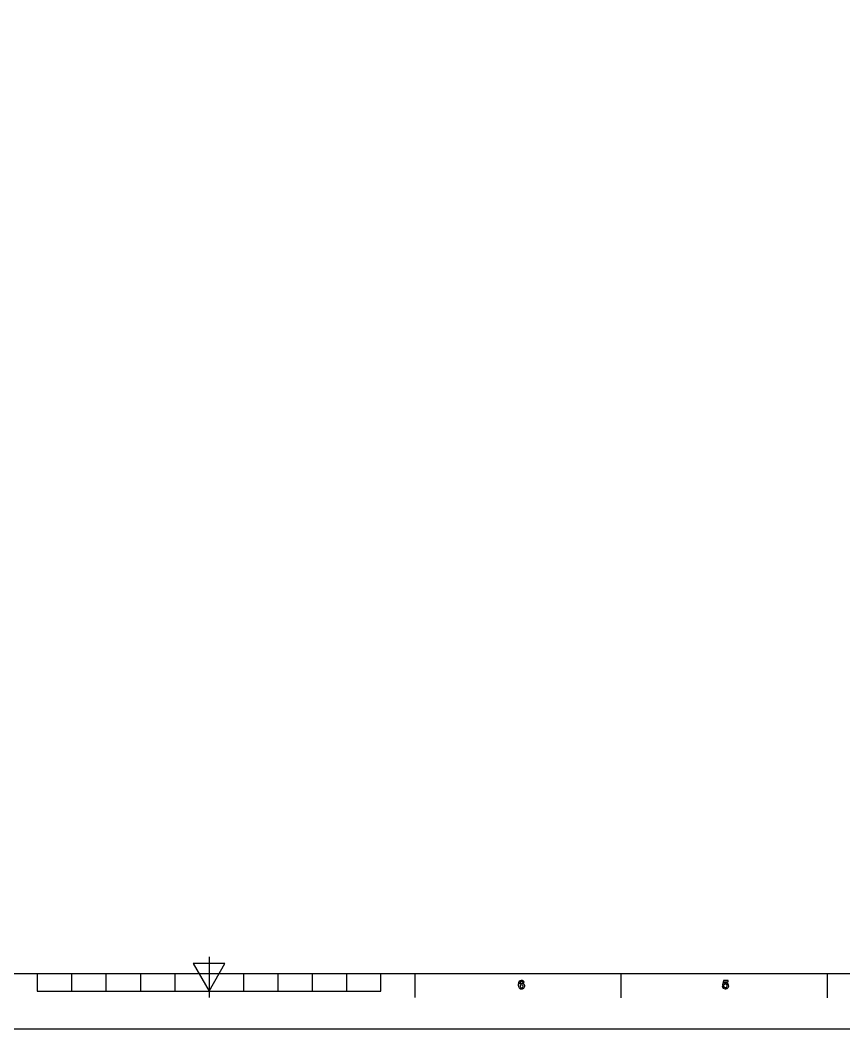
# Model space of a CAD drawing. Header units: millimetres. Extents: x 0 to 841, y 0 to 591.
# Drawn here: x 363.1 to 602.8, y 0 to 293.7 of the extents above; entities that cross this region are included whole.
import ezdxf

# ---------------------------------------------------------------- set-up
doc = ezdxf.new("R2010")
doc.units = ezdxf.units.MM
doc.header["$LTSCALE"] = 100
doc.header["$MEASUREMENT"] = 0
doc.layers.get('0').update_dxf_attribs({"linetype": 'CONTINUOUS'})

msp = doc.modelspace()

# ---------------------------------------------------------------- linework, layer by layer
at = {"color": 3}
msp.add_line((418.1, 21), (418.1, 9.15), dxfattribs=at)
at = {"color": 7, "linetype": 'Continuous'}
for p, q in [((413.5, 19), (418.1, 11)), ((422.7, 19), (413.5, 19)), ((418.1, 11), (422.7, 19)), ((368.1, 16), (368.1, 11)), ((378.1, 16), (378.1, 11)), ((388.1, 16), (388.1, 11)), ((398.1, 16), (398.1, 11)), ((408.1, 16), (408.1, 11)), ((428.1, 16), (428.1, 11)), ((438.1, 16), (438.1, 11)), ((448.1, 16), (448.1, 11)), ((458.11, 16), (458.11, 11)), ((468.11, 11), (468.11, 16)), ((368.1, 11), (468.11, 11))]:
    msp.add_line(p, q, dxfattribs=at)
at = {"color": 8, "linetype": 'Continuous'}
for p, q in [((478.11, 9.15), (478.11, 16)), ((538.08, 9), (538.08, 16)), ((598.06, 9), (598.06, 16)), ((509.07, 14.1), (508.97, 14.1)), ((509.45, 13.5), (509.84, 13.5)), ((567.93, 12.41), (567.48, 12.41)), ((567.8, 14.11), (567.57, 12.81)), ((567.57, 12.81), (568.02, 12.81)), ((569.22, 14.11), (567.8, 14.11)), ((568.06, 13.22), (568.15, 13.71)), ((568.15, 13.71), (569.22, 13.71)), ((569.22, 13.71), (569.22, 14.11)), ((509.02, 11.6), (509.12, 11.6)), ((568.32, 11.66), (568.52, 11.66))]:
    msp.add_line(p, q, dxfattribs=at)
at = {"color": 253, "linetype": 'Continuous'}
msp.add_lwpolyline([(841, 591.3), (0, 591.3), (0, 0), (841, 0)], close=True, dxfattribs=at)
at = {"color": 3, "linetype": 'Continuous'}
msp.add_lwpolyline([(818.85, 572.65), (28.7, 572.65), (28.7, 16.15), (818.85, 16.15)], close=True, dxfattribs=at)
msp.add_lwpolyline([(383.77, 16.15), (738.85, 16.15), (738.85, 200.15)])
at = {"color": 8, "linetype": 'Continuous'}
for centre, major_axis, start_param, end_param in [((509.97, 12.85), (-1.34, 1.34), 0.436267, 1.02427), ((509.37, 12.71), (0.906, 0.906), 2.594979, 2.984604), ((509.09, 13.21), (0.676, 0.676), 1.706186, 2.043133), ((508.97, 13.3), (0.565, 0.565), 0.785377, 1.706141), ((509.02, 12.45), (0.601, 0.601), 2.984649, 3.926984), ((510.04, 13.08), (-1.05, 1.05), 0.595693, 0.860587), ((509.17, 12.38), (0.597, 0.597), 6.050455, 7.869994), ((509.17, 13.26), (0.424, 0.424), 1.743126, 2.194342), ((509.07, 12.4), (0.318, 0.318), 5.497787, 11.780972), ((508.97, 13.4), (0.247, 0.247), 1.122274, 1.742773), ((509.04, 13.19), (0.408, 0.408), 0.804607, 1.122579), ((509.04, 13.19), (0.408, 0.408), 0.448256, 0.804676), ((509.07, 13.3), (-0.565, 0.565), 4.179613, 5.497727), ((509.12, 12.45), (-0.601, 0.601), 2.35615, 4.374177), ((509.12, 13.4), (0.247, 0.247), 5.787574, 6.731426), ((568.32, 12.51), (-0.601, 0.601), 0.903325, 2.3562), ((568.42, 12.51), (0.353, 0.353), 2.557578, 3.606368), ((568.42, 12.51), (-0.353, 0.353), 3.725621, 6.42507), ((568.52, 12.51), (-0.601, 0.601), 4.287692, 6.07288), ((568.42, 12.51), (0.353, 0.353), 3.60628, 5.296358), ((568.52, 12.51), (-0.601, 0.601), 2.356219, 4.287727)]:
    msp.add_ellipse(centre, major_axis=major_axis, ratio=1, start_param=start_param, end_param=end_param, dxfattribs=at)

doc.saveas('drawing.dxf')
